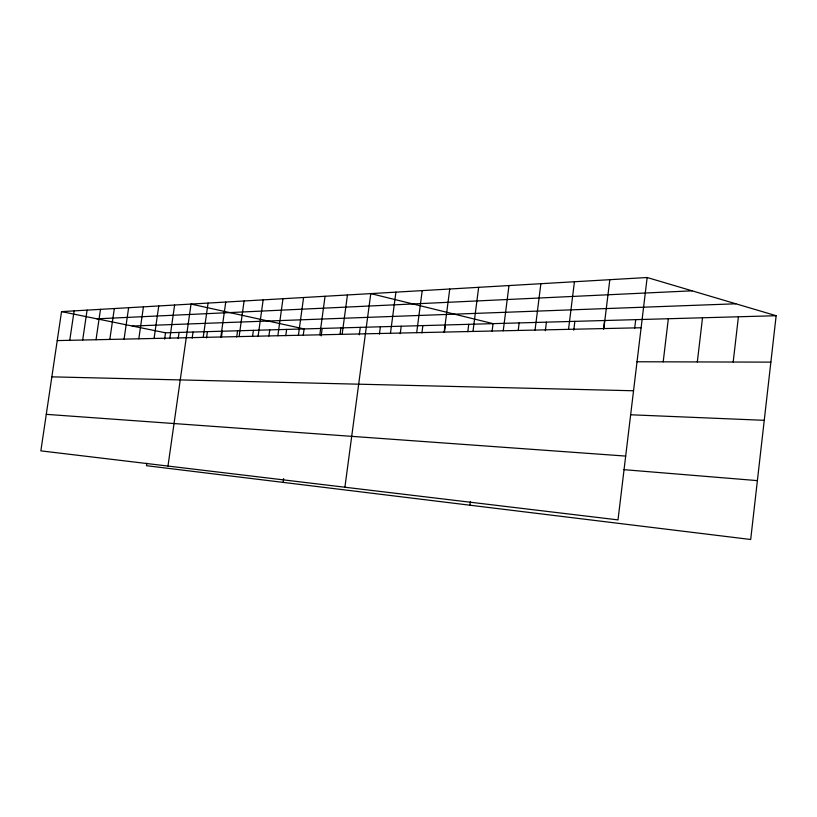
<?xml version="1.0" encoding="UTF-8"?>
<svg xmlns="http://www.w3.org/2000/svg" width="817" height="817" viewBox="0 0 817 817"><rect width="100%" height="100%" fill="white"/><g stroke="black" fill="none" stroke-linecap="round" stroke-linejoin="round"><path stroke-width="1.23" d="M647.156 277.514L618.009 519.888L40.85 450.861L61.541 311.614L647.156 277.514L776.15 315.719L750.69 539.486L146.468 465.7L146.825 463.208M733.186 362.033L738.415 316.782M697.33 361.931L702.518 317.782M663.2 361.839L668.326 318.742M634.676 328.322L635.718 319.651M573.769 330.16L574.862 321.357M603.538 329.251L604.6 320.519M603.845 328.567L609.819 279.69M545.337 330.762L546.41 322.153M568.54 329.343L574.433 281.753M503.241 330.783L508.981 285.562M518.223 330.364L519.163 322.909M535.053 330.078L540.874 283.703M467.794 331.722L468.744 324.329M472.982 331.447L478.65 287.329M469.908 505.192L470.388 501.424M492.1 331.191L493.06 323.644L370.785 293.609L344.907 487.218M444.162 332.08L449.758 289.014M444.387 332.478L445.367 324.982M400.248 333.693L401.229 326.218M416.69 332.682L422.205 290.617M421.919 332.968L422.879 325.605M379.405 334.133L380.385 326.8M390.465 333.265L395.918 292.149M340.066 334.02L340.893 327.903M342.139 334.327L347.439 294.968M359.276 334.837L360.277 327.362M298.419 335.287L303.587 297.521M283.131 482.387L283.642 478.609M303.26 335.072L304.108 328.934L191.035 304.077L167.985 466.058M319.825 334.817L325.064 296.275M321.163 335.92L322.174 328.424M258.111 336.175L263.156 299.88M268.895 336.063L269.743 329.894M277.872 335.736L282.968 298.726M285.776 335.695L286.634 329.425M221.407 337.35L222.265 331.222M236.716 337.012L237.584 330.793M239.115 336.594L244.089 300.983M252.565 336.42L253.403 330.354M192.148 338.238L193.026 332.039M203.219 337.38L208.069 303.087M206.527 337.932L207.426 331.641M220.835 336.992L225.747 302.055M154.076 338.463L158.753 305.956M164.625 339.096L165.524 332.805L776.15 315.719M169.875 338.115L174.613 305.037M178.198 338.534L179.066 332.427M124.072 339.116L128.637 307.713M138.819 338.789L143.435 306.845M82.68 340.025L87.092 310.133M96.028 339.739L100.491 309.347M109.815 339.433L114.329 308.54M69.762 340.311L74.112 310.889M96.957 318.834L692.06 290.821M132.293 326.034L735.851 303.791M57.231 340.587L641.12 327.75M636.903 361.768L770.87 362.135M51.849 376.851L633.532 390.761M630.53 414.77L764.252 420.316M46.273 414.342L625.679 456.08M623.922 469.663L757.39 480.621M61.541 311.614L165.524 332.805"/></g></svg>
